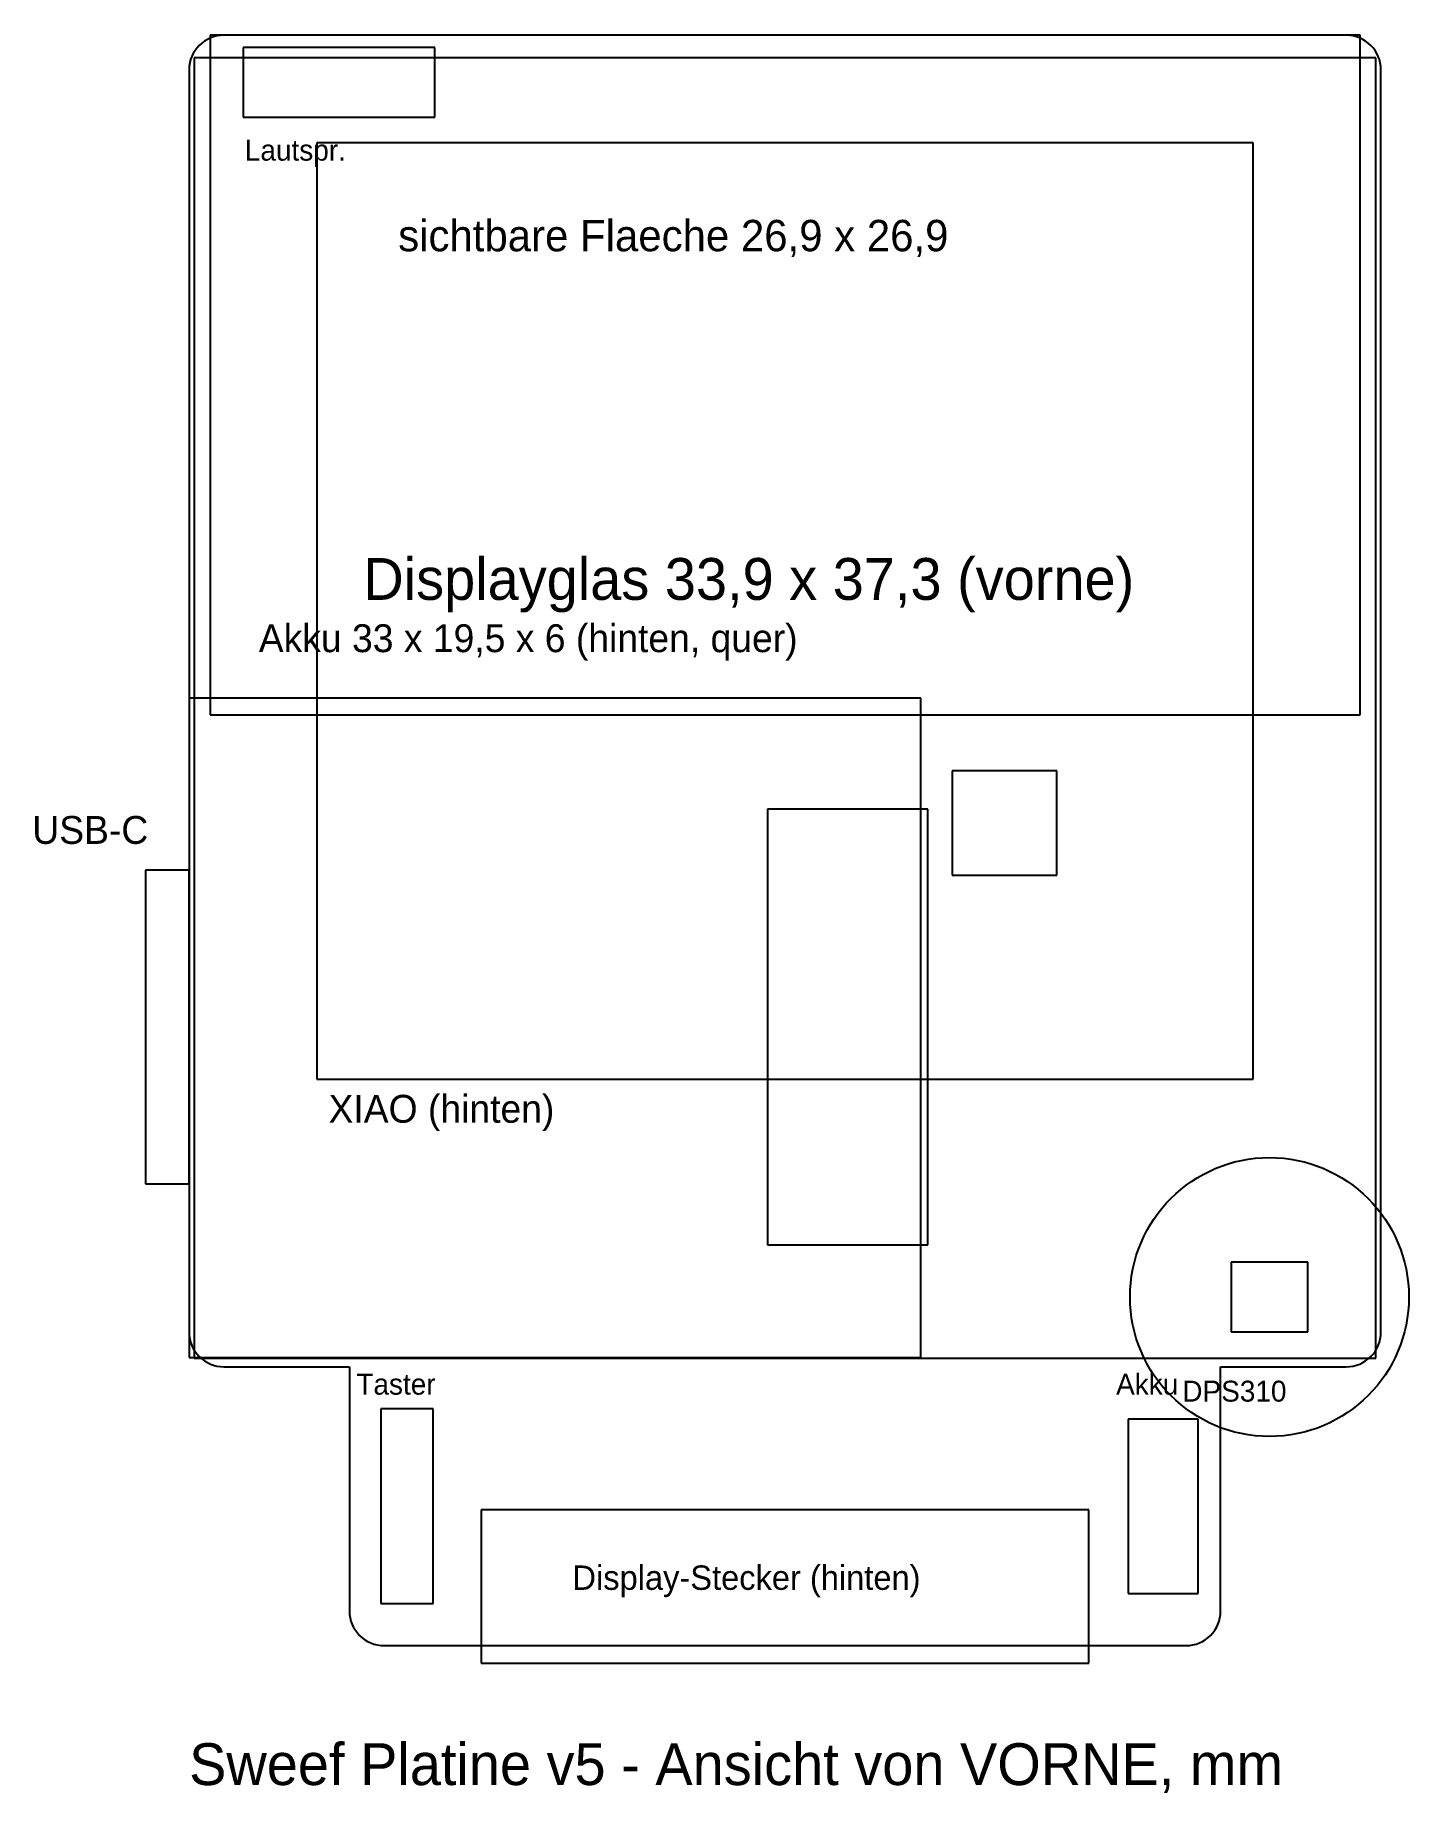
# Model space of a CAD drawing. Header units: millimetres. Extents: x -4.4 to 35, y -4.2 to 46.2.
import ezdxf

# ---------------------------------------------------------------- set-up
doc = ezdxf.new("R2010")
doc.units = ezdxf.units.MM

msp = doc.modelspace()

# ---------------------------------------------------------------- linework, layer by layer
at = {"layer": 'H_AKKU_33x19.5x6'}
for p, q in [((33.6, 46.2), (0.6, 46.2)), ((0.6, 46.2), (0.6, 26.7)), ((33.6, 26.7), (33.6, 46.2)), ((0.6, 26.7), (33.6, 26.7))]:
    msp.add_line(p, q, dxfattribs=at)
at = {"layer": 'H_AKKU_PADS'}
for p, q in [((28.95, 6.5), (26.95, 6.5)), ((26.95, 6.5), (26.95, 1.5)), ((28.95, 1.5), (28.95, 6.5)), ((26.95, 1.5), (28.95, 1.5))]:
    msp.add_line(p, q, dxfattribs=at)
at = {"layer": 'H_DISPLAY_STECKER'}
for p, q in [((25.815, 3.9), (8.385, 3.9)), ((8.385, 3.9), (8.385, -0.5)), ((25.815, -0.5), (25.815, 3.9)), ((8.385, -0.5), (25.815, -0.5))]:
    msp.add_line(p, q, dxfattribs=at)
at = {"layer": 'H_DPS310'}
for p, q in [((32.1, 11), (29.9, 11)), ((29.9, 11), (29.9, 9)), ((32.1, 9), (32.1, 11)), ((29.9, 9), (32.1, 9))]:
    msp.add_line(p, q, dxfattribs=at)
at = {"layer": 'H_KEINKUPFER_ANTENNE'}
for p, q in [((21.2, 24), (16.6, 24)), ((16.6, 24), (16.6, 11.5)), ((21.2, 11.5), (21.2, 24)), ((16.6, 11.5), (21.2, 11.5))]:
    msp.add_line(p, q, dxfattribs=at)
at = {"layer": 'H_LAUTSPRECHER_PADS'}
for p, q in [((7.05, 45.85), (1.55, 45.85)), ((1.55, 45.85), (1.55, 43.85)), ((7.05, 43.85), (7.05, 45.85)), ((1.55, 43.85), (7.05, 43.85))]:
    msp.add_line(p, q, dxfattribs=at)
at = {"layer": 'H_MEMBRAN_VORSCHLAG'}
msp.add_circle((31, 10), 4, dxfattribs=at)
at = {"layer": 'H_SPULE_HOCH'}
for p, q in [((24.9, 25.1), (21.9, 25.1)), ((21.9, 25.1), (21.9, 22.1)), ((24.9, 22.1), (24.9, 25.1)), ((21.9, 22.1), (24.9, 22.1))]:
    msp.add_line(p, q, dxfattribs=at)
at = {"layer": 'H_TASTER_PADS'}
for p, q in [((7, 6.79), (5.5, 6.79)), ((5.5, 6.79), (5.5, 1.21)), ((7, 1.21), (7, 6.79)), ((5.5, 1.21), (7, 1.21))]:
    msp.add_line(p, q, dxfattribs=at)
at = {"layer": 'H_USB'}
for p, q in [((0, 22.25), (-1.25, 22.25)), ((-1.25, 22.25), (-1.25, 13.25)), ((0, 13.25), (0, 22.25)), ((-1.25, 13.25), (0, 13.25))]:
    msp.add_line(p, q, dxfattribs=at)
at = {"layer": 'H_XIAO'}
for p, q in [((21, 27.18), (0, 27.18)), ((0, 27.18), (0, 8.27)), ((21, 8.27), (21, 27.18)), ((0, 8.27), (21, 8.27))]:
    msp.add_line(p, q, dxfattribs=at)
at = {"layer": 'UMRISS'}
for p, q in [((33.2, 46.2), (1, 46.2)), ((0, 45.2), (0, 9)), ((34.2, 9), (34.2, 45.2)), ((1, 8), (4.6, 8)), ((4.6, 8), (4.6, 1)), ((29.6, 1), (29.6, 8)), ((29.6, 8), (33.2, 8)), ((5.6, 0), (28.6, 0))]:
    msp.add_line(p, q, dxfattribs=at)
for centre, start, end in [((1, 45.2), 90, 180), ((33.2, 45.2), 0, 90), ((1, 9), 180, 270), ((33.2, 9), 270, 360), ((5.6, 1), 180, 270), ((28.6, 1), 270, 360)]:
    msp.add_arc(centre, 1, start, end, dxfattribs=at)
at = {"layer": 'V_AKTIVE_FLAECHE'}
for p, q in [((30.53, 43.11), (3.67, 43.11)), ((3.67, 43.11), (3.67, 16.25)), ((30.53, 16.25), (30.53, 43.11)), ((3.67, 16.25), (30.53, 16.25))]:
    msp.add_line(p, q, dxfattribs=at)
at = {"layer": 'V_DISPLAYGLAS'}
for p, q in [((34.05, 45.55), (0.15, 45.55)), ((0.15, 45.55), (0.15, 8.25)), ((34.05, 8.25), (34.05, 45.55)), ((0.15, 8.25), (34.05, 8.25))]:
    msp.add_line(p, q, dxfattribs=at)

# ---------------------------------------------------------------- texts
at = {"layer": 'TEXT'}
for s, height, p in [('Lautspr.', 0.6, (1.6, 42.6)), ('sichtbare Flaeche 26,9 x 26,9', 0.9, (6, 40)), ('Displayglas 33,9 x 37,3 (vorne)', 1.2, (5, 30)), ('Akku 33 x 19,5 x 6 (hinten, quer)', 0.8, (2, 28.5)), ('USB-C', 0.8, (-4.5, 23)), ('XIAO (hinten)', 0.8, (4, 15)), ('Taster', 0.6, (4.8, 7.2)), ('Akku', 0.6, (26.6, 7.2)), ('DPS310', 0.6, (28.5, 7)), ('Display-Stecker (hinten)', 0.7, (11, 1.6)), ('Sweef Platine v5 - Ansicht von VORNE, mm', 1.2, (0, -4))]:
    msp.add_text(s, height=height, dxfattribs=at).set_placement(p)

doc.saveas('drawing.dxf')
